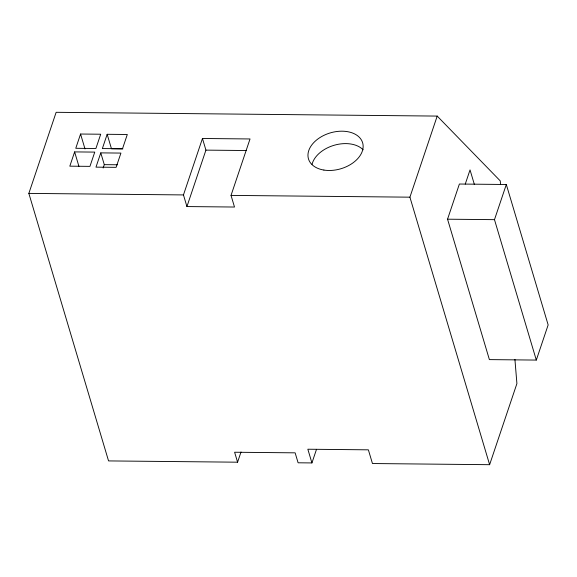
<?xml version="1.0" encoding="UTF-8"?>
<svg xmlns="http://www.w3.org/2000/svg" width="577" height="577" viewBox="0 0 577 577"><rect width="100%" height="100%" fill="white"/><g stroke="black" fill="none" stroke-linecap="round" stroke-linejoin="round"><path stroke-width="0.87" d="M241.013 451.986L237.58 462.191L108.555 460.915L28.85 193.396L56.142 112.306L437.207 116.085L500.259 180.897L500.555 184.489M74.621 151.902L69.817 166.169L89.954 166.371L94.758 152.104L74.621 151.902L78.919 166.349M80.564 134.03L75.767 148.296L95.905 148.491L100.701 134.225L80.564 134.03L85.014 148.96M100.78 152.876L95.977 167.142L116.114 167.344L120.918 153.078L100.78 152.876L104.286 164.647L103.153 168.001M107.163 134.29L102.367 148.556L122.504 148.758L127.301 134.491L107.163 134.29L111.484 148.772L122.865 148.888M183.464 194.925L202.462 138.487L250.029 138.963L231.031 195.401L234.5 207.035L186.934 206.566L183.464 194.925L28.85 193.396M186.934 206.566L205.924 150.128L202.462 138.487M237.58 462.191L234.608 452.238L295.135 452.837L298.107 462.797L311.926 462.934L316.513 449.324M311.926 462.934L307.844 449.223L368.371 449.829L372.461 463.533L489.621 464.694L409.915 197.175L437.207 116.085M447.55 219.195L459.386 184.027L506.317 184.496L548.15 324.916L536.314 360.077L489.39 359.608L447.55 219.195L494.482 219.657L506.317 184.496M465.25 184.113L470.031 169.898L474.381 184.489M489.621 464.694L516.905 383.604L514.922 359.392M205.924 150.128L246.314 150.525M104.286 164.647L117.419 164.777M231.031 195.401L409.915 197.175M494.482 219.657L536.314 360.077M312.07 164.308A28.251 18.695 -16.6 0 1 334.451 145.18A28.251 18.695 -16.6 0 1 363.142 149.818M323.892 170.064A28.251 18.695 -16.6 0 0 363.041 144.733A28.251 18.695 -16.6 0 0 319.716 137.715A28.251 18.695 -16.6 0 0 323.892 170.064"/></g></svg>
